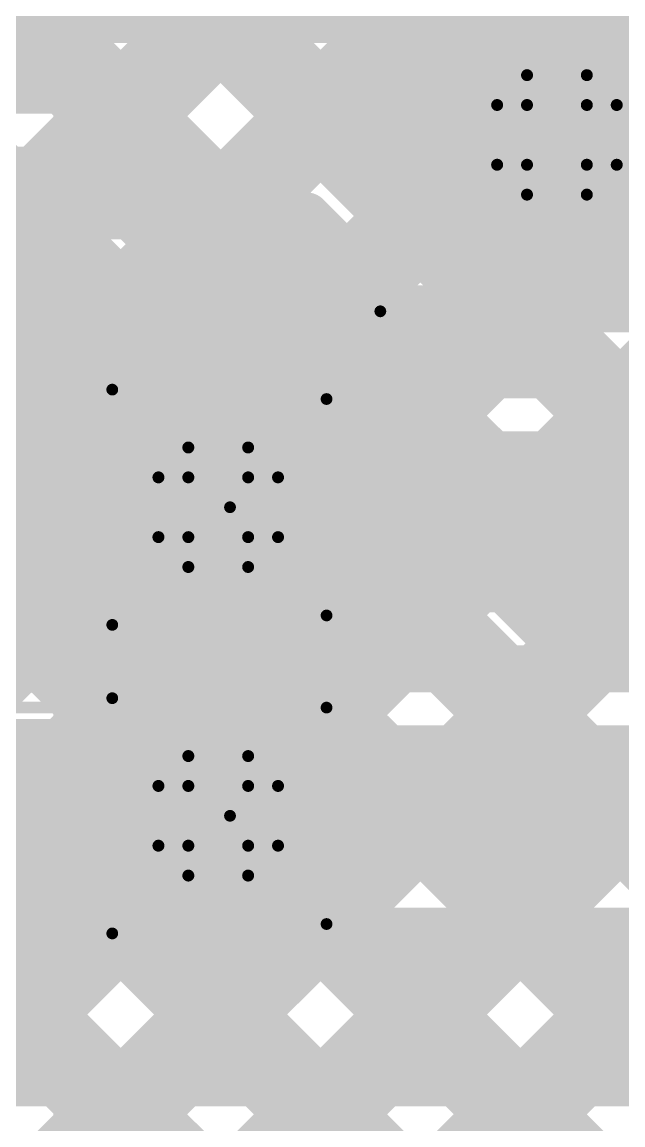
# Model space of a CAD drawing. Header units: millimetres. Extents: x 13 to 259, y -2 to 326.
# Drawn here: x 108.617 to 111.169, y 111.536 to 116.224 of the extents above; entities that cross this region are included whole.
import ezdxf

# ---------------------------------------------------------------- set-up
doc = ezdxf.new("R2010")
doc.units = ezdxf.units.MM
for name, color, linetype in [('BottomLayer', 5, 'Continuous'), ('BottomSolder', 6, 'Continuous'), ('ConnectLayer', 7, 'Continuous'), ('DrillDrawing', 1, 'Continuous'), ('Mechanical14', 56, 'Continuous'), ('Mechanical15', 56, 'Continuous'), ('Mechanical2', 216, 'Continuous'), ('MidLayer1', 16, 'Continuous'), ('MidLayer2', 76, 'Continuous'), ('MidLayer3', 90, 'Continuous'), ('MidLayer4', 156, 'Continuous'), ('MidLayer5', 130, 'Continuous'), ('MidLayer6', 216, 'Continuous'), ('MultiLayer', 9, 'Continuous'), ('TopLayer', 1, 'Continuous'), ('TopPaste', 8, 'Continuous'), ('TopSolder', 216, 'Continuous')]:
    doc.layers.add(name, color=color, linetype=linetype)

# ---------------------------------------------------------------- blocks, each defined once
blk = doc.blocks.new('CAPC1608X87N_108')
at = {"layer": 'Mechanical14', "const_width": 0.1}
for points in [[(-0.875, -0.4749), (-0.875, 0.4751)], [(-0.875, 0.4751), (0.875, 0.4751)], [(0.875, -0.4749), (0.875, 0.4751)], [(-0.875, -0.4749), (0.875, -0.4749)]]:
    blk.add_lwpolyline(points, dxfattribs=at)
at = {"layer": 'Mechanical14', "const_width": 0.05}
for points in [[(-0.9, 0.4751, 1), (-0.85, 0.4751, 1)], [(-0.9, 0.4751, 1), (-0.85, 0.4751, 1)], [(0.85, 0.4751, 1), (0.9, 0.4751, 1)], [(0.85, 0.4751, 1), (0.9, 0.4751, 1)], [(-0.9, -0.4749, 1), (-0.85, -0.4749, 1)], [(-0.9, -0.4749, 1), (-0.85, -0.4749, 1)], [(0.85, -0.4749, 1), (0.9, -0.4749, 1)], [(0.85, -0.4749, 1), (0.9, -0.4749, 1)]]:
    blk.add_lwpolyline(points, format="xyb", close=True, dxfattribs=at)
at = {"layer": 'Mechanical15', "const_width": 0.05}
for points in [[(-1.55, 0.75), (1.55, 0.75)], [(-1.55, -0.75), (-1.55, 0.75)], [(1.55, -0.75), (1.55, 0.75)], [(0, -0.3), (0, 0.3)], [(-0.3, 0), (0.3, 0)], [(-1.55, -0.75), (1.55, -0.75)]]:
    blk.add_lwpolyline(points, dxfattribs=at)
at = {"layer": 'Mechanical15', "const_width": 0.025}
for points in [[(-1.5625, 0.75, 1), (-1.5375, 0.75, 1)], [(-1.5625, 0.75, 1), (-1.5375, 0.75, 1)], [(1.5375, 0.75, 1), (1.5625, 0.75, 1)], [(1.5375, 0.75, 1), (1.5625, 0.75, 1)], [(-0.0125, 0.3, 1), (0.0125, 0.3, 1)], [(-0.3125, 0, 1), (-0.2875, 0, 1)], [(0.2875, 0, 1), (0.3125, 0, 1)], [(-0.0125, -0.3, 1), (0.0125, -0.3, 1)], [(-1.5625, -0.75, 1), (-1.5375, -0.75, 1)], [(-1.5625, -0.75, 1), (-1.5375, -0.75, 1)], [(1.5375, -0.75, 1), (1.5625, -0.75, 1)], [(1.5375, -0.75, 1), (1.5625, -0.75, 1)]]:
    blk.add_lwpolyline(points, format="xyb", close=True, dxfattribs=at)
at = {"layer": 'TopLayer'}
for points in [[(-1.275, -0.5), (-0.325, -0.5), (-1.275, 0.5), (-0.325, 0.5)], [(0.325, -0.5), (1.275, -0.5), (0.325, 0.5), (1.275, 0.5)]]:
    blk.add_solid(points, dxfattribs=at)
at = {"layer": 'TopPaste'}
for points in [[(-1.275, -0.5), (-0.325, -0.5), (-1.275, 0.5), (-0.325, 0.5)], [(0.325, -0.5), (1.275, -0.5), (0.325, 0.5), (1.275, 0.5)]]:
    blk.add_solid(points, dxfattribs=at)
at = {"layer": 'TopSolder'}
for points in [[(-1.3766, -0.6016), (-0.2234, -0.6016), (-1.3766, 0.6016), (-0.2234, 0.6016)], [(0.2234, -0.6016), (1.3766, -0.6016), (0.2234, 0.6016), (1.3766, 0.6016)]]:
    blk.add_solid(points, dxfattribs=at)
blk = doc.blocks.new('CAPC1005X55N_154')
at = {"layer": 'Mechanical14', "const_width": 0.1}
for points in [[(-0.5249, -0.2749), (-0.5249, 0.2751)], [(-0.5249, 0.2751), (0.5251, 0.2751)], [(0.5251, -0.2749), (0.5251, 0.2751)], [(-0.5249, -0.2749), (0.5251, -0.2749)]]:
    blk.add_lwpolyline(points, dxfattribs=at)
at = {"layer": 'Mechanical14', "const_width": 0.05}
for points in [[(-0.5499, 0.2751, 1), (-0.5, 0.2751, 1)], [(-0.5499, 0.2751, 1), (-0.5, 0.2751, 1)], [(0.5001, 0.2751, 1), (0.55, 0.2751, 1)], [(0.5001, 0.2751, 1), (0.55, 0.2751, 1)], [(-0.5499, -0.2749, 1), (-0.5, -0.2749, 1)], [(-0.5499, -0.2749, 1), (-0.5, -0.2749, 1)], [(0.5001, -0.2749, 1), (0.55, -0.2749, 1)], [(0.5001, -0.2749, 1), (0.55, -0.2749, 1)]]:
    blk.add_lwpolyline(points, format="xyb", close=True, dxfattribs=at)
at = {"layer": 'Mechanical15', "const_width": 0.05}
for points in [[(0, -0.5), (0, 0.5)], [(-0.91, -0.46), (-0.91, 0.46)], [(-0.91, 0.46), (0.91, 0.46)], [(0.91, -0.46), (0.91, 0.46)], [(-0.5, 0), (0.5, 0)], [(-0.91, -0.46), (0.91, -0.46)]]:
    blk.add_lwpolyline(points, dxfattribs=at)
at = {"layer": 'Mechanical15', "const_width": 0.025}
for points in [[(-0.0125, 0.5, 1), (0.0125, 0.5, 1)], [(-0.9225, 0.46, 1), (-0.8975, 0.46, 1)], [(-0.9225, 0.46, 1), (-0.8975, 0.46, 1)], [(0.8975, 0.46, 1), (0.9225, 0.46, 1)], [(0.8975, 0.46, 1), (0.9225, 0.46, 1)], [(-0.5125, 0, 1), (-0.4875, 0, 1)], [(0.4875, 0, 1), (0.5125, 0, 1)], [(-0.9225, -0.46, 1), (-0.8975, -0.46, 1)], [(-0.9225, -0.46, 1), (-0.8975, -0.46, 1)], [(0.8975, -0.46, 1), (0.9225, -0.46, 1)], [(0.8975, -0.46, 1), (0.9225, -0.46, 1)], [(-0.0125, -0.5, 1), (0.0125, -0.5, 1)]]:
    blk.add_lwpolyline(points, format="xyb", close=True, dxfattribs=at)
at = {"layer": 'TopLayer'}
for points in [[(-0.76, -0.31), (-0.14, -0.31), (-0.76, 0.31), (-0.14, 0.31)], [(0.14, -0.31), (0.76, -0.31), (0.14, 0.31), (0.76, 0.31)]]:
    blk.add_solid(points, dxfattribs=at)
at = {"layer": 'TopPaste'}
for points in [[(-0.76, -0.31), (-0.14, -0.31), (-0.76, 0.31), (-0.14, 0.31)], [(0.14, -0.31), (0.76, -0.31), (0.14, 0.31), (0.76, 0.31)]]:
    blk.add_solid(points, dxfattribs=at)
at = {"layer": 'TopSolder'}
for points in [[(-0.8616, -0.4116), (-0.0384, -0.4116), (-0.8616, 0.4116), (-0.0384, 0.4116)], [(0.0384, -0.4116), (0.8616, -0.4116), (0.0384, 0.4116), (0.8616, 0.4116)]]:
    blk.add_solid(points, dxfattribs=at)
blk = doc.blocks.new('CAPC1005X55N_156')
at = {"layer": 'Mechanical14', "const_width": 0.1}
for points in [[(-0.5249, -0.2749), (-0.5249, 0.2751)], [(-0.5249, 0.2751), (0.5251, 0.2751)], [(0.5251, -0.2749), (0.5251, 0.2751)], [(-0.5249, -0.2749), (0.5251, -0.2749)]]:
    blk.add_lwpolyline(points, dxfattribs=at)
at = {"layer": 'Mechanical14', "const_width": 0.05}
for points in [[(-0.5499, 0.2751, 1), (-0.5, 0.2751, 1)], [(-0.5499, 0.2751, 1), (-0.5, 0.2751, 1)], [(0.5001, 0.2751, 1), (0.55, 0.2751, 1)], [(0.5001, 0.2751, 1), (0.55, 0.2751, 1)], [(-0.5499, -0.2749, 1), (-0.5, -0.2749, 1)], [(-0.5499, -0.2749, 1), (-0.5, -0.2749, 1)], [(0.5001, -0.2749, 1), (0.55, -0.2749, 1)], [(0.5001, -0.2749, 1), (0.55, -0.2749, 1)]]:
    blk.add_lwpolyline(points, format="xyb", close=True, dxfattribs=at)
at = {"layer": 'Mechanical15', "const_width": 0.05}
for points in [[(0, -0.5), (0, 0.5)], [(-0.91, -0.46), (-0.91, 0.46)], [(-0.91, 0.46), (0.91, 0.46)], [(0.91, -0.46), (0.91, 0.46)], [(-0.5, 0), (0.5, 0)], [(-0.91, -0.46), (0.91, -0.46)]]:
    blk.add_lwpolyline(points, dxfattribs=at)
at = {"layer": 'Mechanical15', "const_width": 0.025}
for points in [[(-0.0125, 0.5, 1), (0.0125, 0.5, 1)], [(-0.9225, 0.46, 1), (-0.8975, 0.46, 1)], [(-0.9225, 0.46, 1), (-0.8975, 0.46, 1)], [(0.8975, 0.46, 1), (0.9225, 0.46, 1)], [(0.8975, 0.46, 1), (0.9225, 0.46, 1)], [(-0.5125, 0, 1), (-0.4875, 0, 1)], [(0.4875, 0, 1), (0.5125, 0, 1)], [(-0.9225, -0.46, 1), (-0.8975, -0.46, 1)], [(-0.9225, -0.46, 1), (-0.8975, -0.46, 1)], [(0.8975, -0.46, 1), (0.9225, -0.46, 1)], [(0.8975, -0.46, 1), (0.9225, -0.46, 1)], [(-0.0125, -0.5, 1), (0.0125, -0.5, 1)]]:
    blk.add_lwpolyline(points, format="xyb", close=True, dxfattribs=at)
at = {"layer": 'TopLayer'}
for points in [[(-0.76, -0.31), (-0.14, -0.31), (-0.76, 0.31), (-0.14, 0.31)], [(0.14, -0.31), (0.76, -0.31), (0.14, 0.31), (0.76, 0.31)]]:
    blk.add_solid(points, dxfattribs=at)
at = {"layer": 'TopPaste'}
for points in [[(-0.76, -0.31), (-0.14, -0.31), (-0.76, 0.31), (-0.14, 0.31)], [(0.14, -0.31), (0.76, -0.31), (0.14, 0.31), (0.76, 0.31)]]:
    blk.add_solid(points, dxfattribs=at)
at = {"layer": 'TopSolder'}
for points in [[(-0.8616, -0.4116), (-0.0384, -0.4116), (-0.8616, 0.4116), (-0.0384, 0.4116)], [(0.0384, -0.4116), (0.8616, -0.4116), (0.0384, 0.4116), (0.8616, 0.4116)]]:
    blk.add_solid(points, dxfattribs=at)

msp = doc.modelspace()

# ---------------------------------------------------------------- linework, layer by layer
at = {"layer": 'BottomLayer', "const_width": 0.25}
for points in [[(110.7634, 115.7446, 1), (111.0134, 115.7446, 1)], [(109.325, 114.1617, 1), (109.575, 114.1617, 1)], [(109.325, 112.85, 1), (109.575, 112.85, 1)]]:
    msp.add_lwpolyline(points, format="xyb", close=True, dxfattribs=at)
at = {"layer": 'BottomSolder', "const_width": 0.3516}
for points in [[(110.7126, 115.7446, 1), (111.0642, 115.7446, 1)], [(109.2742, 114.1617, 1), (109.6258, 114.1617, 1)], [(109.2742, 112.85, 1), (109.6258, 112.85, 1)]]:
    msp.add_lwpolyline(points, format="xyb", close=True, dxfattribs=at)
at = {"layer": 'ConnectLayer', "const_width": 0.4}
for points in [[(91.1119, 128.6565), (110.2035, 109.5649)], [(101.9336, 122.0773), (109.2833, 114.7277)], [(101.6685, 121.494), (108.8739, 114.2886)], [(101.5854, 119.0315), (112.4109, 108.206)], [(102.0897, 108.0294), (112.8656, 118.8053)], [(102.0897, 108.0294), (112.8374, 118.7771)], [(106.3739, 118.4856), (112.0534, 112.8061)], [(105.9497, 118.0613), (109.2833, 114.7277)], [(105.9749, 118.0361), (109.2833, 114.7277)], [(108.8558, 117.7008), (112.025, 114.5316)], [(108.8558, 117.7008), (111.56, 114.9965)], [(105.5254, 117.6371), (108.8739, 114.2886)], [(104.7276, 117.5863), (109.0399, 113.2741)], [(105.5506, 117.6119), (108.8739, 114.2886)], [(101.4295, 109.0662), (109.7744, 117.4111)], [(101.4295, 109.0662), (109.7744, 117.4111)], [(104.1473, 117.3181), (112.7541, 108.7113)], [(105.1011, 117.2128), (109.0399, 113.2741)], [(109.6318, 114.723), (112.1101, 117.2013)], [(109.6318, 114.723), (112.1101, 117.2013)], [(111.1712, 116.2624), (112.1101, 117.2013)], [(105.1263, 117.1876), (109.0399, 113.2741)], [(107.5053, 113.445), (111.214, 117.1537)], [(107.7429, 117.1166), (114.5453, 110.3142)], [(107.7429, 117.1166), (114.5453, 110.3142)], [(108.6326, 117.0754), (118.4833, 107.2248)], [(108.6326, 117.0754), (111.56, 114.148)], [(108.6326, 117.0754), (112.1839, 113.5241)], [(110.0296, 114.2722), (112.7892, 117.0318)], [(101.8174, 108.6056), (110.2131, 117.0013)], [(101.8174, 108.6056), (110.2131, 117.0013)], [(104.1822, 111.8189), (109.3566, 116.9934)], [(107.2026, 113.9908), (110.2131, 117.0013)], [(109.5574, 116.9991), (110.4348, 116.1218)], [(110.4132, 116.9919), (112.0228, 115.3823)], [(110.4132, 116.9919), (111.56, 115.8451)], [(110.4132, 116.9919), (111.1163, 116.2889)], [(104.6769, 116.7885), (111.6664, 109.799)], [(104.7021, 116.7634), (112.7541, 108.7113)], [(104.2778, 116.3391), (112.4109, 108.206)], [(103.8535, 115.9148), (110.2035, 109.5649)], [(110.0197, 115.7946), (111.9006, 115.7946)], [(110.0296, 114.2722), (111.56, 115.8027)], [(110.3781, 115.4692), (110.7034, 115.7946)], [(110.762, 115.7946), (111.3916, 115.165)], [(110.9224, 115.165), (111.552, 115.7946)], [(110.1362, 115.7111), (110.6823, 115.165)], [(109.6318, 114.723), (110.3706, 115.4618)], [(109.8702, 113.2643), (112.008, 115.4021)], [(109.8702, 113.2643), (112.008, 115.4021)], [(111.2656, 115.2909), (112.025, 114.5316)], [(107.4865, 110.0321), (112.6251, 115.1707)], [(107.4865, 110.0321), (112.6251, 115.1706)], [(110.0296, 114.2722), (110.9125, 115.1551)], [(110.6823, 115.165), (112.3782, 115.165)], [(104.2855, 114.96), (109.6428, 114.96)], [(108.1913, 114.131), (109.0203, 114.96)], [(108.2025, 114.96), (108.8739, 114.2886)], [(109.051, 114.96), (109.2833, 114.7277)], [(109.6428, 114.96), (110.1889, 114.4139)], [(109.8702, 113.2643), (111.56, 114.9542)], [(109.6318, 114.723), (109.7558, 114.847)], [(110.0296, 114.2722), (110.1801, 114.4227)], [(110.5, 114.285), (111.9007, 114.285)], [(110.5209, 113.915), (110.8909, 114.285)], [(110.5745, 114.285), (110.9445, 113.915)], [(107.4865, 110.0321), (111.56, 114.1056)], [(104.2379, 109.3291), (108.8888, 113.9799)], [(104.2379, 109.3291), (108.8888, 113.9799)], [(104.702, 109.7931), (108.8888, 113.9799)], [(108.8238, 113.915), (108.8888, 113.9799)], [(110.016, 113.995), (112.8257, 111.1853)], [(110.016, 113.995), (112.8257, 111.1853)], [(110.016, 113.995), (112.0534, 111.9576)], [(110.016, 113.995), (110.096, 113.915)], [(108.4073, 113.915), (108.9141, 113.915)], [(109.986, 113.915), (111.9339, 113.915)], [(106.4739, 108.1709), (112.047, 113.744)], [(107.9029, 109.6), (112.047, 113.744)], [(104.8498, 104.8498), (113.697, 113.697)], [(104.8498, 104.8498), (113.697, 113.697)], [(106.8969, 107.7454), (112.8308, 113.6793)], [(109.5769, 113.5855), (111.9726, 111.1899)], [(109.5769, 113.5855), (111.9726, 111.1899)], [(109.5769, 113.5855), (112.0534, 111.1091)], [(106.6091, 110.8517), (109.3395, 113.5822)], [(106.6091, 110.8517), (109.3395, 113.5822)], [(106.6091, 110.8517), (109.3395, 113.5822)], [(106.4739, 108.1709), (111.6964, 113.3935)], [(107.4306, 113.1863), (109.5506, 111.0663)], [(108.225, 113.035), (108.8898, 113.035)], [(108.4304, 113.035), (108.6654, 112.8)], [(108.5574, 112.8), (108.7924, 113.035)], [(110.0103, 113.035), (122.9148, 113.035)], [(110.1275, 113.035), (110.3625, 112.8)], [(110.2544, 112.8), (110.4894, 113.035)], [(110.976, 113.035), (111.211, 112.8)], [(111.103, 112.8), (111.338, 113.035)], [(106.8969, 107.7454), (112.1409, 112.9895)], [(104.8498, 104.8498), (112.935, 112.935)], [(104.8498, 104.8498), (112.935, 112.935)], [(106.8824, 112.886), (109.451, 110.3174)], [(110.2756, 111.1241), (112.0534, 112.9019)], [(104.8098, 112.8), (108.8622, 112.8)], [(110.0379, 112.8), (123.3528, 112.8)], [(106.9848, 110.3789), (109.0358, 112.4299)], [(106.9848, 110.3789), (109.0358, 112.4299)], [(106.9848, 110.3789), (109.0358, 112.4299)], [(109.8741, 112.4398), (111.4384, 110.8756)], [(109.8741, 112.4398), (111.4384, 110.8756)], [(109.8741, 112.4398), (112.5149, 109.799)], [(110.5314, 110.5314), (112.0534, 112.0534)]]:
    msp.add_lwpolyline(points, dxfattribs=at)
at = {"layer": 'ConnectLayer'}
for points, const_width in [([(111.4784, 115.7446, 1), (110.2984, 115.7446, 1)], 0.4), ([(111.0163, 116.2889, 1), (111.2163, 116.2889, 1)], 0.2), ([(111.0712, 116.2624, 1), (111.2712, 116.2624, 1)], 0.2), ([(110.3348, 116.1218, 1), (110.5348, 116.1218, 1)], 0.2), ([(109.9197, 115.7946, 1), (110.1197, 115.7946, 1)], 0.2), ([(109.9197, 115.7946, 1), (110.1197, 115.7946, 1)], 0.2), ([(109.9197, 115.7946, 1), (110.1197, 115.7946, 1)], 0.2), ([(110.6034, 115.7946, 1), (110.8034, 115.7946, 1)], 0.2), ([(110.662, 115.7946, 1), (110.862, 115.7946, 1)], 0.2), ([(110.9384, 115.7446, 1), (110.8384, 115.7446, 1)], 0.4), ([(110.1984, 115.7446, 1), (110.3984, 115.7446, 1)], 0.2), ([(110.7384, 115.7446, 1), (110.9384, 115.7446, 1)], 0.2), ([(110.8384, 115.7446, 1), (111.0384, 115.7446, 1)], 0.2), ([(110.0362, 115.7111, 1), (110.2362, 115.7111, 1)], 0.2), ([(110.0362, 115.7111, 1), (110.2362, 115.7111, 1)], 0.2), ([(110.0362, 115.7111, 1), (110.2362, 115.7111, 1)], 0.2), ([(110.2706, 115.4618, 1), (110.4706, 115.4618, 1)], 0.2), ([(110.2781, 115.4692, 1), (110.4781, 115.4692, 1)], 0.2), ([(111.1656, 115.2909, 1), (111.3656, 115.2909, 1)], 0.2), ([(110.5823, 115.165, 1), (110.7823, 115.165, 1)], 0.2), ([(110.5823, 115.165, 1), (110.7823, 115.165, 1)], 0.2), ([(110.8125, 115.1551, 1), (111.0125, 115.1551, 1)], 0.2), ([(110.8224, 115.165, 1), (111.0224, 115.165, 1)], 0.2), ([(108.9203, 114.96, 1), (109.1203, 114.96, 1)], 0.2), ([(108.951, 114.96, 1), (109.151, 114.96, 1)], 0.2), ([(109.5428, 114.96, 1), (109.7428, 114.96, 1)], 0.2), ([(109.5428, 114.96, 1), (109.7428, 114.96, 1)], 0.2), ([(109.6558, 114.847, 1), (109.8558, 114.847, 1)], 0.2), ([(110.04, 114.1617, 1), (108.86, 114.1617, 1)], 0.4), ([(110.04, 114.1617, 1), (108.86, 114.1617, 1)], 0.4), ([(110.04, 114.1617, 1), (108.86, 114.1617, 1)], 0.4), ([(109.1833, 114.7277, 1), (109.3833, 114.7277, 1)], 0.2), ([(109.1833, 114.7277, 1), (109.3833, 114.7277, 1)], 0.2), ([(109.1833, 114.7277, 1), (109.3833, 114.7277, 1)], 0.2), ([(109.1833, 114.7277, 1), (109.3833, 114.7277, 1)], 0.2), ([(109.5318, 114.723, 1), (109.7318, 114.723, 1)], 0.2), ([(109.5318, 114.723, 1), (109.7318, 114.723, 1)], 0.2), ([(109.5318, 114.723, 1), (109.7318, 114.723, 1)], 0.2), ([(109.5318, 114.723, 1), (109.7318, 114.723, 1)], 0.2), ([(110.0801, 114.4227, 1), (110.2801, 114.4227, 1)], 0.2), ([(110.0889, 114.4139, 1), (110.2889, 114.4139, 1)], 0.2), ([(110.0889, 114.4139, 1), (110.2889, 114.4139, 1)], 0.2), ([(110.0889, 114.4139, 1), (110.2889, 114.4139, 1)], 0.2), ([(108.7739, 114.2886, 1), (108.9739, 114.2886, 1)], 0.2), ([(108.7739, 114.2886, 1), (108.9739, 114.2886, 1)], 0.2), ([(108.7739, 114.2886, 1), (108.9739, 114.2886, 1)], 0.2), ([(108.7739, 114.2886, 1), (108.9739, 114.2886, 1)], 0.2), ([(109.9296, 114.2722, 1), (110.1296, 114.2722, 1)], 0.2), ([(109.9296, 114.2722, 1), (110.1296, 114.2722, 1)], 0.2), ([(109.9296, 114.2722, 1), (110.1296, 114.2722, 1)], 0.2), ([(109.9296, 114.2722, 1), (110.1296, 114.2722, 1)], 0.2), ([(110.4, 114.285, 1), (110.6, 114.285, 1)], 0.2), ([(110.4, 114.285, 1), (110.6, 114.285, 1)], 0.2), ([(110.4, 114.285, 1), (110.6, 114.285, 1)], 0.2), ([(110.4745, 114.285, 1), (110.6745, 114.285, 1)], 0.2), ([(110.7909, 114.285, 1), (110.9909, 114.285, 1)], 0.2), ([(108.76, 114.1617, 1), (108.96, 114.1617, 1)], 0.2), ([(108.76, 114.1617, 1), (108.96, 114.1617, 1)], 0.2), ([(108.76, 114.1617, 1), (108.96, 114.1617, 1)], 0.2), ([(109.94, 114.1617, 1), (110.14, 114.1617, 1)], 0.2), ([(109.94, 114.1617, 1), (110.14, 114.1617, 1)], 0.2), ([(109.94, 114.1617, 1), (110.14, 114.1617, 1)], 0.2), ([(109.94, 114.1617, 1), (110.14, 114.1617, 1)], 0.2), ([(109.94, 114.1617, 1), (110.14, 114.1617, 1)], 0.2), ([(108.7888, 113.9799, 1), (108.9888, 113.9799, 1)], 0.2), ([(108.7888, 113.9799, 1), (108.9888, 113.9799, 1)], 0.2), ([(108.7888, 113.9799, 1), (108.9888, 113.9799, 1)], 0.2), ([(108.7888, 113.9799, 1), (108.9888, 113.9799, 1)], 0.2), ([(109.916, 113.995, 1), (110.116, 113.995, 1)], 0.2), ([(109.916, 113.995, 1), (110.116, 113.995, 1)], 0.2), ([(109.916, 113.995, 1), (110.116, 113.995, 1)], 0.2), ([(109.916, 113.995, 1), (110.116, 113.995, 1)], 0.2), ([(108.7238, 113.915, 1), (108.9238, 113.915, 1)], 0.2), ([(108.8141, 113.915, 1), (109.0141, 113.915, 1)], 0.2), ([(108.8141, 113.915, 1), (109.0141, 113.915, 1)], 0.2), ([(109.886, 113.915, 1), (110.086, 113.915, 1)], 0.2), ([(109.886, 113.915, 1), (110.086, 113.915, 1)], 0.2), ([(109.996, 113.915, 1), (110.196, 113.915, 1)], 0.2), ([(110.4209, 113.915, 1), (110.6209, 113.915, 1)], 0.2), ([(110.8445, 113.915, 1), (111.0445, 113.915, 1)], 0.2), ([(109.4769, 113.5855, 1), (109.6769, 113.5855, 1)], 0.2), ([(109.4769, 113.5855, 1), (109.6769, 113.5855, 1)], 0.2), ([(109.4769, 113.5855, 1), (109.6769, 113.5855, 1)], 0.2), ([(109.2395, 113.5822, 1), (109.4395, 113.5822, 1)], 0.2), ([(109.2395, 113.5822, 1), (109.4395, 113.5822, 1)], 0.2), ([(109.2395, 113.5822, 1), (109.4395, 113.5822, 1)], 0.2), ([(110.04, 112.85, 1), (108.86, 112.85, 1)], 0.4), ([(110.04, 112.85, 1), (108.86, 112.85, 1)], 0.4), ([(110.04, 112.85, 1), (108.86, 112.85, 1)], 0.4), ([(108.9399, 113.2741, 1), (109.1399, 113.2741, 1)], 0.2), ([(108.9399, 113.2741, 1), (109.1399, 113.2741, 1)], 0.2), ([(108.9399, 113.2741, 1), (109.1399, 113.2741, 1)], 0.2), ([(109.7702, 113.2643, 1), (109.9702, 113.2643, 1)], 0.2), ([(109.7702, 113.2643, 1), (109.9702, 113.2643, 1)], 0.2), ([(109.7702, 113.2643, 1), (109.9702, 113.2643, 1)], 0.2), ([(108.3304, 113.035, 1), (108.5304, 113.035, 1)], 0.2), ([(108.6924, 113.035, 1), (108.8924, 113.035, 1)], 0.2), ([(108.7898, 113.035, 1), (108.9898, 113.035, 1)], 0.2), ([(108.7898, 113.035, 1), (108.9898, 113.035, 1)], 0.2), ([(109.9103, 113.035, 1), (110.1103, 113.035, 1)], 0.2), ([(109.9103, 113.035, 1), (110.1103, 113.035, 1)], 0.2), ([(110.0275, 113.035, 1), (110.2275, 113.035, 1)], 0.2), ([(110.3894, 113.035, 1), (110.5894, 113.035, 1)], 0.2), ([(110.876, 113.035, 1), (111.076, 113.035, 1)], 0.2), ([(111.238, 113.035, 1), (111.438, 113.035, 1)], 0.2), ([(108.76, 112.85, 1), (108.96, 112.85, 1)], 0.2), ([(108.76, 112.85, 1), (108.96, 112.85, 1)], 0.2), ([(108.76, 112.85, 1), (108.96, 112.85, 1)], 0.2), ([(109.94, 112.85, 1), (110.14, 112.85, 1)], 0.2), ([(109.94, 112.85, 1), (110.14, 112.85, 1)], 0.2), ([(109.94, 112.85, 1), (110.14, 112.85, 1)], 0.2), ([(109.94, 112.85, 1), (110.14, 112.85, 1)], 0.2), ([(108.4574, 112.8, 1), (108.6574, 112.8, 1)], 0.2), ([(108.5654, 112.8, 1), (108.7654, 112.8, 1)], 0.2), ([(108.7622, 112.8, 1), (108.9622, 112.8, 1)], 0.2), ([(108.7622, 112.8, 1), (108.9622, 112.8, 1)], 0.2), ([(109.9379, 112.8, 1), (110.1379, 112.8, 1)], 0.2), ([(110.1544, 112.8, 1), (110.3544, 112.8, 1)], 0.2), ([(110.2625, 112.8, 1), (110.4625, 112.8, 1)], 0.2), ([(111.003, 112.8, 1), (111.203, 112.8, 1)], 0.2), ([(111.111, 112.8, 1), (111.311, 112.8, 1)], 0.2), ([(108.9358, 112.4299, 1), (109.1358, 112.4299, 1)], 0.2), ([(108.9358, 112.4299, 1), (109.1358, 112.4299, 1)], 0.2), ([(108.9358, 112.4299, 1), (109.1358, 112.4299, 1)], 0.2), ([(109.7741, 112.4398, 1), (109.9741, 112.4398, 1)], 0.2), ([(109.7741, 112.4398, 1), (109.9741, 112.4398, 1)], 0.2), ([(109.7741, 112.4398, 1), (109.9741, 112.4398, 1)], 0.2)]:
    msp.add_lwpolyline(points, format="xyb", close=True, dxfattribs=dict(at, const_width=const_width))
at = {"layer": 'ConnectLayer', "const_width": 0.4}
for points in [[(110.0197, 115.7946, -0.081968), (110.1362, 115.7111)], [(110.0197, 115.7946, -0.081968), (110.1362, 115.7111)], [(108.9141, 113.915, -1.242836), (110.04, 114.1617)], [(110.5, 114.285, -0.198912), (110.1889, 114.4139)], [(110.5, 114.285, -0.198912), (110.1889, 114.4139)], [(110.04, 114.1617, -0.108272), (109.986, 113.915)], [(108.8622, 112.8, -0.101292), (108.8898, 113.035)], [(110.0103, 113.035, -0.079905), (110.04, 112.85)]]:
    msp.add_lwpolyline(points, format="xyb", dxfattribs=at)
at = {"layer": 'DrillDrawing', "const_width": 0.0508}
for points in [[(110.7614, 115.8716), (110.7614, 115.9986)], [(110.7614, 115.9986), (111.0154, 115.9986)], [(111.0154, 115.8716), (111.0154, 115.9986)], [(110.6344, 115.6176), (110.6344, 115.8716)], [(110.6344, 115.8716), (110.7614, 115.8716)], [(111.0154, 115.8716), (111.1424, 115.8716)], [(111.1424, 115.6176), (111.1424, 115.8716)], [(110.6344, 115.6176), (110.7614, 115.6176)], [(110.7614, 115.4906), (110.7614, 115.6176)], [(111.0154, 115.6176), (111.1424, 115.6176)], [(111.0154, 115.4906), (111.0154, 115.6176)], [(110.7614, 115.4906), (111.0154, 115.4906)], [(109.323, 114.2887), (109.323, 114.4157)], [(109.323, 114.4157), (109.577, 114.4157)], [(109.577, 114.2887), (109.577, 114.4157)], [(109.196, 114.0347), (109.196, 114.2887)], [(109.196, 114.2887), (109.323, 114.2887)], [(109.577, 114.2887), (109.704, 114.2887)], [(109.704, 114.0347), (109.704, 114.2887)], [(109.196, 114.0347), (109.323, 114.0347)], [(109.323, 113.9077), (109.323, 114.0347)], [(109.577, 114.0347), (109.704, 114.0347)], [(109.577, 113.9077), (109.577, 114.0347)], [(109.323, 113.9077), (109.577, 113.9077)], [(109.323, 112.977), (109.323, 113.104)], [(109.323, 113.104), (109.577, 113.104)], [(109.577, 112.977), (109.577, 113.104)], [(109.196, 112.723), (109.196, 112.977)], [(109.196, 112.977), (109.323, 112.977)], [(109.577, 112.977), (109.704, 112.977)], [(109.704, 112.723), (109.704, 112.977)], [(109.196, 112.723), (109.323, 112.723)], [(109.323, 112.596), (109.323, 112.723)], [(109.577, 112.723), (109.704, 112.723)], [(109.577, 112.596), (109.577, 112.723)], [(109.323, 112.596), (109.577, 112.596)]]:
    msp.add_lwpolyline(points, dxfattribs=at)
at = {"layer": 'DrillDrawing', "const_width": 0.0254}
for points in [[(110.7487, 115.9986, 1), (110.7741, 115.9986, 1)], [(110.7487, 115.9986, 1), (110.7741, 115.9986, 1)], [(111.0027, 115.9986, 1), (111.0281, 115.9986, 1)], [(111.0027, 115.9986, 1), (111.0281, 115.9986, 1)], [(110.6217, 115.8716, 1), (110.6471, 115.8716, 1)], [(110.6217, 115.8716, 1), (110.6471, 115.8716, 1)], [(110.7487, 115.8716, 1), (110.7741, 115.8716, 1)], [(110.7487, 115.8716, 1), (110.7741, 115.8716, 1)], [(111.0027, 115.8716, 1), (111.0281, 115.8716, 1)], [(111.0027, 115.8716, 1), (111.0281, 115.8716, 1)], [(111.1297, 115.8716, 1), (111.1551, 115.8716, 1)], [(111.1297, 115.8716, 1), (111.1551, 115.8716, 1)], [(110.6217, 115.6176, 1), (110.6471, 115.6176, 1)], [(110.6217, 115.6176, 1), (110.6471, 115.6176, 1)], [(110.7487, 115.6176, 1), (110.7741, 115.6176, 1)], [(110.7487, 115.6176, 1), (110.7741, 115.6176, 1)], [(111.0027, 115.6176, 1), (111.0281, 115.6176, 1)], [(111.0027, 115.6176, 1), (111.0281, 115.6176, 1)], [(111.1297, 115.6176, 1), (111.1551, 115.6176, 1)], [(111.1297, 115.6176, 1), (111.1551, 115.6176, 1)], [(110.7487, 115.4906, 1), (110.7741, 115.4906, 1)], [(110.7487, 115.4906, 1), (110.7741, 115.4906, 1)], [(111.0027, 115.4906, 1), (111.0281, 115.4906, 1)], [(111.0027, 115.4906, 1), (111.0281, 115.4906, 1)], [(109.3103, 114.4157, 1), (109.3357, 114.4157, 1)], [(109.3103, 114.4157, 1), (109.3357, 114.4157, 1)], [(109.5643, 114.4157, 1), (109.5897, 114.4157, 1)], [(109.5643, 114.4157, 1), (109.5897, 114.4157, 1)], [(109.1833, 114.2887, 1), (109.2087, 114.2887, 1)], [(109.1833, 114.2887, 1), (109.2087, 114.2887, 1)], [(109.3103, 114.2887, 1), (109.3357, 114.2887, 1)], [(109.3103, 114.2887, 1), (109.3357, 114.2887, 1)], [(109.5643, 114.2887, 1), (109.5897, 114.2887, 1)], [(109.5643, 114.2887, 1), (109.5897, 114.2887, 1)], [(109.6913, 114.2887, 1), (109.7167, 114.2887, 1)], [(109.6913, 114.2887, 1), (109.7167, 114.2887, 1)], [(109.1833, 114.0347, 1), (109.2087, 114.0347, 1)], [(109.1833, 114.0347, 1), (109.2087, 114.0347, 1)], [(109.3103, 114.0347, 1), (109.3357, 114.0347, 1)], [(109.3103, 114.0347, 1), (109.3357, 114.0347, 1)], [(109.5643, 114.0347, 1), (109.5897, 114.0347, 1)], [(109.5643, 114.0347, 1), (109.5897, 114.0347, 1)], [(109.6913, 114.0347, 1), (109.7167, 114.0347, 1)], [(109.6913, 114.0347, 1), (109.7167, 114.0347, 1)], [(109.3103, 113.9077, 1), (109.3357, 113.9077, 1)], [(109.3103, 113.9077, 1), (109.3357, 113.9077, 1)], [(109.5643, 113.9077, 1), (109.5897, 113.9077, 1)], [(109.5643, 113.9077, 1), (109.5897, 113.9077, 1)], [(109.3103, 113.104, 1), (109.3357, 113.104, 1)], [(109.3103, 113.104, 1), (109.3357, 113.104, 1)], [(109.5643, 113.104, 1), (109.5897, 113.104, 1)], [(109.5643, 113.104, 1), (109.5897, 113.104, 1)], [(109.1833, 112.977, 1), (109.2087, 112.977, 1)], [(109.1833, 112.977, 1), (109.2087, 112.977, 1)], [(109.3103, 112.977, 1), (109.3357, 112.977, 1)], [(109.3103, 112.977, 1), (109.3357, 112.977, 1)], [(109.5643, 112.977, 1), (109.5897, 112.977, 1)], [(109.5643, 112.977, 1), (109.5897, 112.977, 1)], [(109.6913, 112.977, 1), (109.7167, 112.977, 1)], [(109.6913, 112.977, 1), (109.7167, 112.977, 1)], [(109.1833, 112.723, 1), (109.2087, 112.723, 1)], [(109.1833, 112.723, 1), (109.2087, 112.723, 1)], [(109.3103, 112.723, 1), (109.3357, 112.723, 1)], [(109.3103, 112.723, 1), (109.3357, 112.723, 1)], [(109.5643, 112.723, 1), (109.5897, 112.723, 1)], [(109.5643, 112.723, 1), (109.5897, 112.723, 1)], [(109.6913, 112.723, 1), (109.7167, 112.723, 1)], [(109.6913, 112.723, 1), (109.7167, 112.723, 1)], [(109.3103, 112.596, 1), (109.3357, 112.596, 1)], [(109.3103, 112.596, 1), (109.3357, 112.596, 1)], [(109.5643, 112.596, 1), (109.5897, 112.596, 1)], [(109.5643, 112.596, 1), (109.5897, 112.596, 1)]]:
    msp.add_lwpolyline(points, format="xyb", close=True, dxfattribs=at)
at = {"layer": 'Mechanical2', "const_width": 0.1}
msp.add_lwpolyline([(108.8, 74.825), (108.8, 128.725)], dxfattribs=at)
at = {"layer": 'MidLayer1', "const_width": 0.25}
for points in [[(110.7634, 115.7446, 1), (111.0134, 115.7446, 1)], [(109.325, 114.1617, 1), (109.575, 114.1617, 1)], [(109.325, 112.85, 1), (109.575, 112.85, 1)]]:
    msp.add_lwpolyline(points, format="xyb", close=True, dxfattribs=at)
at = {"layer": 'MidLayer2', "const_width": 0.25}
for points in [[(110.7634, 115.7446, 1), (111.0134, 115.7446, 1)], [(109.325, 114.1617, 1), (109.575, 114.1617, 1)], [(109.325, 112.85, 1), (109.575, 112.85, 1)]]:
    msp.add_lwpolyline(points, format="xyb", close=True, dxfattribs=at)
at = {"layer": 'MidLayer3', "const_width": 0.2}
for points in [[(103.995, 116.2346), (113.4748, 116.2346)], [(101.475, 115.4), (109.825, 115.4)], [(109.825, 115.4), (110.5, 114.725)], [(110.5, 114.725), (119.5929, 114.725)], [(108.225, 113.475), (122.9148, 113.475)], [(104.6276, 112.36), (123.535, 112.36)], [(103.5331, 111.715), (118.9659, 111.715)]]:
    msp.add_lwpolyline(points, dxfattribs=at)
at = {"layer": 'MidLayer3'}
for points, const_width in [([(110.7634, 115.7446, 1), (111.0134, 115.7446, 1)], 0.25), ([(109.775, 115.4, 1), (109.875, 115.4, 1)], 0.1), ([(109.775, 115.4, 1), (109.875, 115.4, 1)], 0.1), ([(110.45, 114.725, 1), (110.55, 114.725, 1)], 0.1), ([(110.45, 114.725, 1), (110.55, 114.725, 1)], 0.1), ([(109.325, 114.1617, 1), (109.575, 114.1617, 1)], 0.25), ([(109.325, 112.85, 1), (109.575, 112.85, 1)], 0.25)]:
    msp.add_lwpolyline(points, format="xyb", close=True, dxfattribs=dict(at, const_width=const_width))
at = {"layer": 'MidLayer4'}
for points, const_width in [([(104.2946, 115.935), (109.0248, 115.935)], 0.2), ([(109.0248, 115.935), (109.9552, 115.0046)], 0.2), ([(105.489, 115.595), (108.884, 115.595)], 0.2), ([(108.884, 115.595), (110.819, 113.66)], 0.2), ([(109.9552, 115.0046), (119.8617, 115.0046)], 0.2), ([(109.45, 113.7361), (109.45, 114.1617)], 0.12), ([(109.3798, 113.6659), (109.45, 113.7361)], 0.12), ([(110.819, 113.66), (121.503, 113.66)], 0.2), ([(108.1171, 112.92), (108.8629, 113.6659)], 0.12), ([(108.8629, 113.6659), (109.3798, 113.6659)], 0.12), ([(108.2496, 112.6), (108.9955, 113.3459)], 0.12), ([(108.9955, 113.3459), (109.3798, 113.3459)], 0.12), ([(109.3798, 113.3459), (109.45, 113.2756)], 0.12), ([(109.45, 112.85), (109.45, 113.2756)], 0.12)]:
    msp.add_lwpolyline(points, dxfattribs=dict(at, const_width=const_width))
for points, const_width in [([(108.9748, 115.935, 1), (109.0748, 115.935, 1)], 0.1), ([(108.9748, 115.935, 1), (109.0748, 115.935, 1)], 0.1), ([(110.7634, 115.7446, 1), (111.0134, 115.7446, 1)], 0.25), ([(108.834, 115.595, 1), (108.934, 115.595, 1)], 0.1), ([(108.834, 115.595, 1), (108.934, 115.595, 1)], 0.1), ([(109.9052, 115.0046, 1), (110.0052, 115.0046, 1)], 0.1), ([(109.9052, 115.0046, 1), (110.0052, 115.0046, 1)], 0.1), ([(109.325, 114.1617, 1), (109.575, 114.1617, 1)], 0.25), ([(109.42, 114.1617, 1), (109.48, 114.1617, 1)], 0.06), ([(109.42, 113.7361, 1), (109.48, 113.7361, 1)], 0.06), ([(109.42, 113.7361, 1), (109.48, 113.7361, 1)], 0.06), ([(110.769, 113.66, 1), (110.869, 113.66, 1)], 0.1), ([(110.769, 113.66, 1), (110.869, 113.66, 1)], 0.1), ([(108.8329, 113.6659, 1), (108.8929, 113.6659, 1)], 0.06), ([(108.8329, 113.6659, 1), (108.8929, 113.6659, 1)], 0.06), ([(109.3498, 113.6659, 1), (109.4098, 113.6659, 1)], 0.06), ([(109.3498, 113.6659, 1), (109.4098, 113.6659, 1)], 0.06), ([(108.9655, 113.3459, 1), (109.0255, 113.3459, 1)], 0.06), ([(108.9655, 113.3459, 1), (109.0255, 113.3459, 1)], 0.06), ([(109.3498, 113.3459, 1), (109.4098, 113.3459, 1)], 0.06), ([(109.3498, 113.3459, 1), (109.4098, 113.3459, 1)], 0.06), ([(109.42, 113.2756, 1), (109.48, 113.2756, 1)], 0.06), ([(109.42, 113.2756, 1), (109.48, 113.2756, 1)], 0.06), ([(109.325, 112.85, 1), (109.575, 112.85, 1)], 0.25), ([(109.42, 112.85, 1), (109.48, 112.85, 1)], 0.06)]:
    msp.add_lwpolyline(points, format="xyb", close=True, dxfattribs=dict(at, const_width=const_width))
at = {"layer": 'MidLayer5', "const_width": 0.25}
for points in [[(110.7634, 115.7446, 1), (111.0134, 115.7446, 1)], [(109.325, 114.1617, 1), (109.575, 114.1617, 1)], [(109.325, 112.85, 1), (109.575, 112.85, 1)]]:
    msp.add_lwpolyline(points, format="xyb", close=True, dxfattribs=at)
at = {"layer": 'MidLayer6', "const_width": 0.25}
for points in [[(110.7634, 115.7446, 1), (111.0134, 115.7446, 1)], [(109.325, 114.1617, 1), (109.575, 114.1617, 1)], [(109.325, 112.85, 1), (109.575, 112.85, 1)]]:
    msp.add_lwpolyline(points, format="xyb", close=True, dxfattribs=at)
at = {"layer": 'MultiLayer', "const_width": 0.25}
for points in [[(110.7634, 115.7446, 1), (111.0134, 115.7446, 1)], [(109.325, 114.1617, 1), (109.575, 114.1617, 1)], [(109.325, 112.85, 1), (109.575, 112.85, 1)]]:
    msp.add_lwpolyline(points, format="xyb", close=True, dxfattribs=at)
at = {"layer": 'TopLayer', "const_width": 0.25}
for points in [[(110.7634, 115.7446, 1), (111.0134, 115.7446, 1)], [(109.325, 114.1617, 1), (109.575, 114.1617, 1)], [(109.325, 112.85, 1), (109.575, 112.85, 1)]]:
    msp.add_lwpolyline(points, format="xyb", close=True, dxfattribs=at)
at = {"layer": 'TopSolder', "const_width": 0.3516}
for points in [[(110.7126, 115.7446, 1), (111.0642, 115.7446, 1)], [(109.2742, 114.1617, 1), (109.6258, 114.1617, 1)], [(109.2742, 112.85, 1), (109.6258, 112.85, 1)]]:
    msp.add_lwpolyline(points, format="xyb", close=True, dxfattribs=at)

# ---------------------------------------------------------------- block references
at = {"rotation": 360}
for name, p in [('CAPC1608X87N_108', (111.6884, 115.7446)), ('CAPC1005X55N_154', (109, 114.1617)), ('CAPC1005X55N_156', (109, 112.85))]:
    msp.add_blockref(name, p, dxfattribs=at)

doc.saveas('drawing.dxf')
